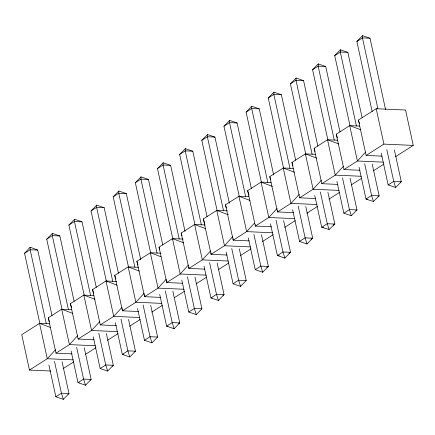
<?xml version="1.0" encoding="UTF-8"?>
<svg xmlns="http://www.w3.org/2000/svg" width="435" height="435" viewBox="0 0 435 435"><rect width="100%" height="100%" fill="white"/><g stroke="black" fill="none" stroke-linecap="round" stroke-linejoin="round"><path stroke-width="0.65" d="M51.993 315.533L37.72 250.081L30.167 247.205L30.151 249.744L46.295 323.792M122.452 308.839L122.436 310.802L138.439 311.509M144.61 294.718L144.589 296.675L160.591 297.388M166.763 280.591L166.746 282.554L182.743 283.261M188.91 267.123L188.899 268.433L204.896 269.14M211.062 253.001L211.051 254.306L227.054 255.019M255.367 224.754L255.356 226.064L271.358 226.771M277.525 210.632L277.508 211.937L293.511 212.65M74.146 301.406L59.872 235.955L52.385 233.388L52.303 235.623L68.447 309.666M96.298 287.285L82.03 221.834L74.543 219.267L74.456 221.497L90.605 295.544M118.45 273.164L104.182 207.712L96.695 205.146L96.614 207.375L112.757 281.423M140.75 259.7L126.335 193.586L118.847 191.019L118.766 193.254L134.91 267.297M162.761 244.916L148.487 179.465L141 176.898L140.918 179.128L157.062 253.175M185.054 231.453L170.64 165.343L163.152 162.772L163.071 165.006L179.215 239.054M207.065 216.668L192.792 151.217L185.305 148.65L185.223 150.885L201.367 224.928M229.365 203.205L214.95 137.096L207.462 134.529L207.375 136.759L223.525 210.806M251.37 188.42L237.102 122.969L229.615 120.403L229.533 122.637L245.677 196.68M273.669 174.962L259.255 108.848L251.767 106.281L251.686 108.511L267.829 182.559M295.68 160.178L281.407 94.727L273.919 92.16L273.838 94.39L289.982 168.437M317.833 146.051L303.559 80.6L296.072 78.034L295.99 80.268L312.134 154.311M339.985 131.93L325.712 66.479L318.224 63.912L318.143 66.142L334.287 140.19M362.137 117.809L347.869 52.358L340.382 49.791L340.295 52.021L356.444 126.068M385.589 109.636L370.022 38.231L362.534 35.665L362.453 37.899L377.874 108.636M232.567 236.754L224.482 245.748L211.051 254.306L203.335 218.93L216.771 210.366L227.434 210.839M39.851 323.384L24.567 253.306L30.167 247.205M55.549 349.745L47.257 358.728L29.466 370.076L21.75 334.694L39.541 323.352L49.541 323.798M77.707 335.624L69.41 344.607L55.979 353.171L48.263 317.789L61.694 309.231L71.693 309.671M99.86 321.503L91.562 330.486L78.131 339.05L70.416 303.668L83.846 295.104L93.851 295.55M122.012 307.376L113.714 316.359L100.284 324.923L92.573 289.547L106.004 280.983L116.667 281.456M144.164 293.255L135.867 302.238L122.436 310.802L114.726 275.42L128.156 266.862L138.825 267.329M166.317 279.134L158.025 288.117L144.589 296.675L136.878 261.299L150.309 252.735L160.977 253.208M188.469 265.007L180.177 273.99L166.746 282.554L159.031 247.178L172.461 238.614L183.13 239.087M210.627 250.886L202.329 259.869L188.899 268.433L181.183 233.051L194.614 224.487L205.282 224.96M254.47 223.139L246.634 231.621L233.203 240.185L225.493 204.809L238.924 196.245L248.923 196.685M277.084 208.517L268.786 217.5L255.356 226.064L247.645 190.682L261.076 182.118L271.076 182.564M299.236 194.391L290.944 203.373L277.508 211.937L269.798 176.561L283.228 167.997L293.228 168.437M321.389 180.269L313.097 189.252L299.666 197.816L291.95 162.434L305.381 153.876L315.38 154.316M343.547 166.148L335.249 175.131L321.818 183.69L314.103 148.313L327.533 139.749L337.533 140.195M365.699 152.022L357.401 161.004L343.971 169.568L336.255 134.192L349.691 125.628L359.691 126.068M336.924 181.433L343.84 213.166L351.333 215.755L356.994 209.942L350.077 178.209M62.004 309.258L46.724 239.179L52.385 233.388M84.156 295.137L68.877 225.058L74.543 219.267M106.309 281.015L91.029 210.931L96.695 205.146M128.608 267.552L113.182 196.81L118.847 191.019M150.613 252.768L135.334 182.689L141 176.898M172.912 239.304L157.486 168.562L163.152 162.772M194.923 224.52L179.644 154.441L185.305 148.65M217.217 211.057L201.796 140.32L207.462 134.529M239.228 196.272L223.949 126.194L229.615 120.403M261.527 182.814L246.101 112.072L251.767 106.281M283.533 168.03L268.254 97.951L273.919 92.16M305.691 153.903L290.411 83.824L296.072 78.034M327.843 139.782L312.564 69.703L318.224 63.912M349.996 125.661L334.716 55.577L340.382 49.791M372.148 111.534L356.869 41.455L362.534 35.665M48.932 365.036L55.849 396.769L63.336 399.335L69.002 393.544L62.08 361.811M71.084 350.909L78.001 382.642L85.488 385.209L91.154 379.423L84.238 347.685M93.237 336.788L100.159 368.521L107.641 371.088L113.307 365.297L106.39 333.563M115.389 322.667L122.311 354.4L129.799 356.966L135.459 351.175L128.542 319.442M137.542 308.54L144.463 340.273L151.951 342.84L157.617 337.049L150.695 305.316M159.699 294.419L166.616 326.152L174.103 328.719L179.769 322.928L172.847 291.194M181.852 280.292L188.768 312.031L196.256 314.597L201.922 308.806L195 277.073M204.004 266.171L210.921 297.904L218.408 300.471L224.074 294.68L217.157 262.947M226.156 252.05L233.078 283.783L240.56 286.35L246.226 280.559L239.31 248.825M248.309 237.923L255.231 269.656L262.718 272.228L268.379 266.438L261.462 234.704M270.461 223.802L277.383 255.535L284.871 258.102L290.536 252.311L283.615 220.578M292.619 209.681L299.536 241.414L307.023 243.981L312.689 238.19L305.767 206.456M381.229 153.185L388.15 184.918L395.638 187.485L401.298 181.694L394.382 149.961M359.076 167.306L365.998 199.045L373.469 201.557L379.146 195.821L372.229 164.087M314.771 195.554L321.688 227.287L329.099 229.506L334.841 224.068L327.919 192.33M24.567 253.306L30.151 249.744L37.72 250.081M46.724 239.179L52.303 235.623L59.872 235.955M68.877 225.058L74.456 221.497L82.03 221.834M91.029 210.931L96.614 207.375L104.182 207.712M113.182 196.81L118.766 193.254L126.335 193.586M135.334 182.689L140.918 179.128L148.487 179.465M157.486 168.562L163.071 165.006L170.64 165.343M179.644 154.441L185.223 150.885L192.792 151.217M201.796 140.32L207.375 136.759L214.95 137.096M223.949 126.194L229.533 122.637L237.102 122.969M246.101 112.072L251.686 108.511L259.255 108.848M268.254 97.951L273.838 94.39L281.407 94.727M290.411 83.824L295.99 80.268L303.559 80.6M312.564 69.703L318.143 66.142L325.712 66.479M334.716 55.577L340.295 52.021L347.869 52.358M356.869 41.455L362.453 37.899L370.022 38.231M382.126 156.154L366.123 155.447L358.413 120.065L376.204 108.723L405.534 110.022L413.25 145.404L395.458 156.747M366.123 155.447L383.915 144.105L413.25 145.404M63.244 368.537L73.809 361.8M85.309 354.471L95.945 347.69M107.467 340.344L118.097 333.569M129.619 326.223L140.249 319.442M151.772 312.102L162.407 305.321M174.484 297.622L184.56 291.2M196.076 283.854L206.712 277.073M218.229 269.733L228.864 262.952M240.386 255.606L251.017 248.831M262.539 241.485L273.169 234.704M284.691 227.358L295.327 220.583M306.844 213.237L317.479 206.456M328.996 199.116L339.632 192.335M351.154 184.989L361.784 178.214M373.306 170.868L383.936 164.087M55.849 396.769L61.433 393.207L69.002 393.544L67.887 394.257M100.159 368.521L105.738 364.965L113.307 365.297L112.192 366.009M144.463 340.273L150.042 336.717L157.617 337.049M188.768 312.031L194.353 308.469L201.922 308.806M233.078 283.783L238.657 280.222L246.226 280.559M255.231 269.656L260.81 266.1L268.379 266.438L266.704 267.503M299.536 241.414L305.12 237.853L312.689 238.19L311.014 239.255M343.84 213.166L349.425 209.61L356.994 209.942L355.879 210.654M388.15 184.918L393.729 181.362L401.298 181.694L400.184 182.406M90.04 380.13L91.154 379.423L83.585 379.086L78.001 382.642L79.262 382.702M134.344 351.888L135.459 351.175L127.89 350.838L122.311 354.4L123.573 354.454M178.649 323.64L179.769 322.928L172.2 322.591L166.616 326.152L167.877 326.206M222.959 295.392L224.074 294.68L216.505 294.348L210.921 297.904L212.182 297.959M288.862 253.382L290.536 252.311L282.962 251.979L277.383 255.535L279.275 255.617M333.166 225.134L334.841 224.068L327.272 223.731L321.688 227.287L323.58 227.374M378.031 196.533L379.146 195.821L371.577 195.484L365.998 199.045L367.26 199.1M383.404 162.157L357.401 161.004L349.691 125.628L360.86 129.842M343.971 169.568L359.973 170.275M361.251 176.278L335.249 175.131L327.533 139.749L338.707 143.963M321.818 183.69L337.816 184.402M339.093 190.405L313.097 189.252L305.381 153.876L316.555 158.084M299.666 197.816L315.663 198.523M316.941 204.526L290.944 203.373L283.228 167.997L294.403 172.211M294.789 218.653L268.786 217.5L261.076 182.118L272.25 186.332M272.636 232.774L246.634 231.621L238.924 196.245L250.092 200.453M249.206 240.892L233.203 240.185L233.144 238.875M250.484 246.895L224.482 245.748L216.771 210.366L228.342 214.803M228.331 261.022L202.329 259.869L194.614 224.487L205.788 228.701M206.174 275.143L180.177 273.99L172.461 238.614L183.635 242.822M184.021 289.264L158.025 288.117L150.309 252.735L160.863 256.715M161.869 303.391L135.867 302.238L128.156 266.862L139.331 271.07M139.717 317.512L113.714 316.359L106.004 280.983L117.173 285.197M100.284 324.923L116.286 325.63M117.564 331.639L91.562 330.486L83.846 295.104L95.02 299.318M78.131 339.05L94.134 339.757M95.412 345.76L69.41 344.607L61.694 309.231L72.868 313.439M55.979 353.171L71.976 353.878M73.254 359.881L47.257 358.728L39.541 323.352L50.716 327.566M29.466 370.076L50.797 371.017M329.099 229.506L327.272 223.731L320.35 191.998M373.469 201.557L371.577 195.484L364.66 163.75M395.638 187.485L393.729 181.362L386.813 149.629M351.333 215.755L349.425 209.61L342.503 177.871M307.023 243.981L305.12 237.853L298.198 206.119M284.871 258.102L282.962 251.979L276.046 220.24M262.718 272.228L260.81 266.1L253.893 234.367M240.56 286.35L238.657 280.222L231.741 248.488M218.408 300.471L216.505 294.348L209.583 262.615M196.256 314.597L194.353 308.469L187.431 276.736M174.103 328.719L172.2 322.591L165.278 290.857M151.951 342.84L150.042 336.717L143.126 304.984M129.799 356.966L127.89 350.838L120.973 319.105M107.641 371.088L105.738 364.965L98.821 333.226M85.488 385.209L83.585 379.086L76.663 347.353M63.336 399.335L61.433 393.207L54.511 361.474M358.413 120.065L359.56 123.817M336.255 134.192L337.408 137.944M314.103 148.313L315.065 151.44M291.95 162.434L292.913 165.566M269.798 176.561L270.755 179.688M247.645 190.682L248.989 195.059M203.335 218.93L204.678 223.307M181.183 233.051L181.95 235.552M159.031 247.178L159.797 249.679M136.878 261.299L138.031 265.051M114.726 275.42L115.879 279.172M92.573 289.547L93.721 293.299M70.416 303.668L71.568 307.42M48.263 317.789L49.416 321.547M225.493 204.809L226.379 207.93M376.204 108.723L383.915 144.105"/></g></svg>
